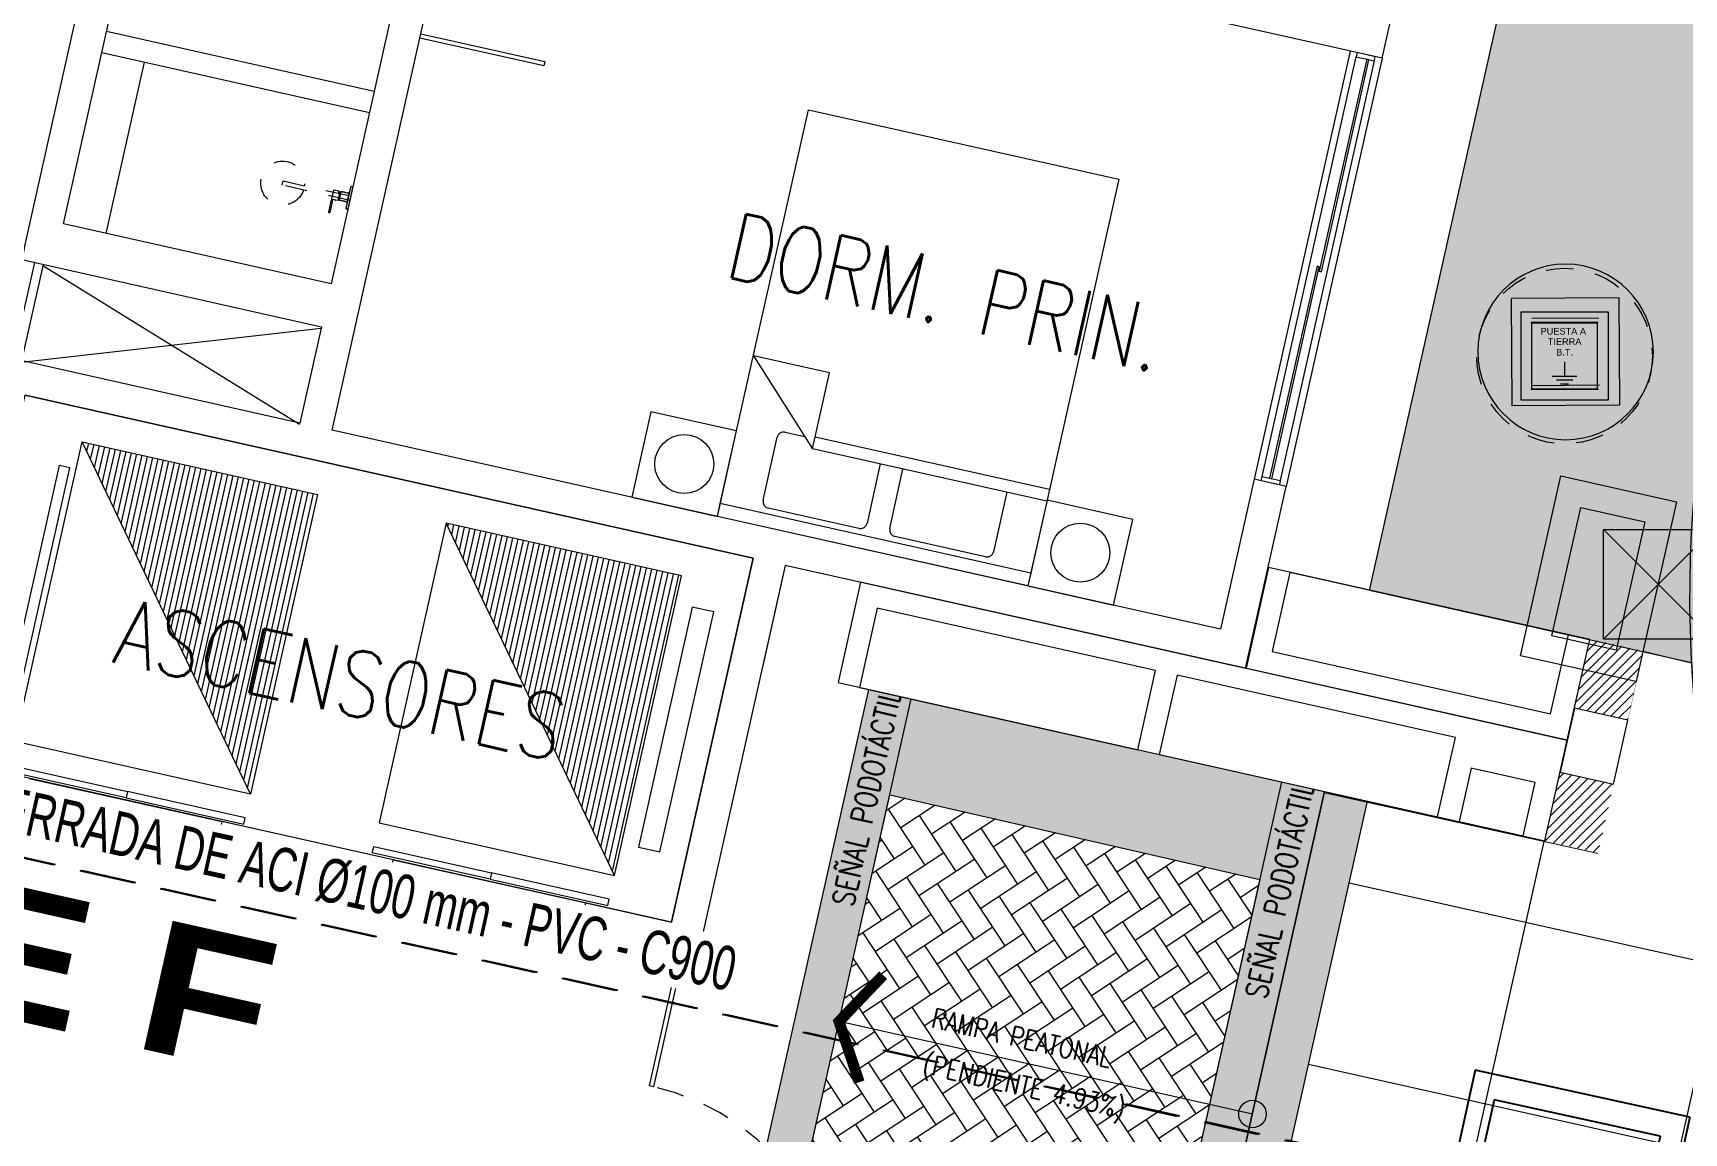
# Model space of a CAD drawing. Header units: millimetres. Extents: x 2471 to 2909, y 1327 to 1568.
# Drawn here: x 2629.57 to 2637.09, y 1487.29 to 1492.3 of the extents above; entities that cross this region are included whole.
import ezdxf
from ezdxf import colors
from ezdxf.entities.mleader import LeaderData, LeaderLine
from ezdxf.enums import TextEntityAlignment as Align
from ezdxf.math import Vec2, Vec3
from ezdxf.xclip import XClip

# ---------------------------------------------------------------- set-up
doc = ezdxf.new("R2010")
doc.units = ezdxf.units.MM
doc.header["$XCLIPFRAME"] = 2
doc.set_wipeout_variables(frame=1)
for name, pattern in [('ACAD_ISO03W100', [30, 12, -18]), ('ACAD_ISO07W100', [3, 0, -3]), ('DASHED2', [0.375, 0.25, -0.125]), ('HIDDEN', [0.375, 0.25, -0.125]), ('HIDDEN2', [0.1875, 0.125, -0.0625])]:
    doc.linetypes.add(name, pattern=pattern)
doc.layers.get('0').update_dxf_attribs({"color": 251, "lineweight": 9})
for name, color, linetype, lineweight in [('000 SOS 911 IE-Alarmas Contra Incendio', 100, 'CONTRA_FUEGO', 25), ('000 SOS 911 Membrete', 255, 'Continuous', 18), ('000 SOS 911 TEXTOS ACI', 7, 'Continuous', 9), ('000 SOS 911 TUB. ENTERRADA  ACI', 5, 'DASHED2', 25), ('000 SOS 911 TUBERIA', 30, 'Continuous', 20), ('A-01', 251, 'Continuous', 13), ('A-Adoquines', 251, 'Continuous', 13), ('A-ESTRUCTURA-HATCH', 251, 'Continuous', 13), ('A-HATCH', 251, 'Continuous', 13), ('A-LINEAS', 251, 'Continuous', 13), ('A-MOBILIARIO', 251, 'Continuous', 13), ('A-MURO BAJO', 251, 'Continuous', 13), ('A-MUROS', 251, 'Continuous', 13), ('A-PROYECCIONES', 251, 'HIDDEN', 13), ('A-SANITARIOS', 251, 'Continuous', 13), ('A_30_DispositivosElect', 251, 'Continuous', 13), ('A_30_TableroElect', 251, 'Continuous', 13), ('A_50_TextoAmbiente', 251, 'Continuous', 13), ('A_50_TextoIndicaciones', 251, 'Continuous', 13), ('A_50_TextoSubtitulos', 251, 'Continuous', 13), ('DLP_MOBILIARIO FIJO', 251, 'Continuous', 13), ('DLP_MURO BAJO', 251, 'Continuous', 13), ('DLP_VERDE', 251, 'Continuous', 13)]:
    doc.layers.add(name, color=color, linetype=linetype, lineweight=lineweight)
doc.styles.add('ARIAL', font='arial.ttf')
doc.styles.add('MtXpl_Arial_Narrow', font='ARIALN.TTF')
doc.styles.add('PIPE', font='ARIALN.TTF', dxfattribs={"width": 0.8})
doc.styles.add('R100-200', font='romans.shx', dxfattribs={"width": 0.8, "height": 0.3})
doc.styles.add('R140-200', font='ariblk.ttf', dxfattribs={"height": 0.5})
doc.styles.add('ROMANS', font='romans.shx', dxfattribs={"width": 0.8})
doc.styles.get("Standard").update_dxf_attribs({"font": 'arial.ttf'})
doc.styles.add('TXT_COTAS', font='romans.shx', dxfattribs={"width": 0.8})
doc.linetypes.add('CONTRA_FUEGO', pattern='A,0.9,-0.15,["ACI",Standard,S=0.08,R=0,X=-0.08,Y=-0.03],-0.2', length=1.25)
pattern_1 = [(45, (-227145.016997, -8188121.53163), (-0.02245064030267, 0.02245064030267), [])]

# ---------------------------------------------------------------- blocks, each defined once
blk = doc.blocks.new('*U329')
at = {"true_color": 0x636466}
h = blk.add_hatch(dxfattribs=at)
h.set_pattern_fill('HEX', color=251, scale=0.005)
h.set_pattern_definition([(0, (2.429665, 0), (0, 0.0274963), [0.015875, -0.03175]), (120, (2.429665, 0), (-0.0238125, -0.01374815), [0.015875, -0.03175]), (60, (2.44554, 0), (-0.0238125, 0.01374815), [0.015875, -0.03175])])
h.paths.add_polyline_path([(0, 0.2), (0, 0), (3.6297, 0), (3.6297, 0.2)])
at = {"layer": 'A-01'}
blk.add_lwpolyline([(0, 0.2), (0, 0), (3.6297, 0), (3.6297, 0.2)], close=True, dxfattribs=at)
at = {"layer": 'A_50_TextoIndicaciones', "insert": (3.0297, 0.1), "char_height": 0.1, "width": 1.200005, "attachment_point": 5, "style": 'TXT_COTAS'}
blk.add_mtext('\\pxsm1,qc,t16;SEÑAL PODOTÁCTIL', dxfattribs=at)
blk = doc.blocks.new('*U330')
at = {"true_color": 0x636466}
h = blk.add_hatch(dxfattribs=at)
h.set_pattern_fill('HEX', color=251, scale=0.005)
h.set_pattern_definition([(0, (2.42947, 0), (0, 0.0274963), [0.015875, -0.03175]), (120, (2.42947, 0), (-0.0238125, -0.01374815), [0.015875, -0.03175]), (60, (2.445345, 0), (-0.0238125, 0.01374815), [0.015875, -0.03175])])
h.paths.add_polyline_path([(0, 0.2), (0, 0), (3.6295, 0), (3.6295, 0.2)])
at = {"layer": 'A-01'}
blk.add_lwpolyline([(0, 0.2), (0, 0), (3.6295, 0), (3.6295, 0.2)], close=True, dxfattribs=at)
at = {"layer": 'A_50_TextoIndicaciones', "insert": (3.0295, 0.1), "char_height": 0.1, "width": 1.200005, "attachment_point": 5, "style": 'TXT_COTAS'}
blk.add_mtext('\\pxsm1,qc,t16;SEÑAL PODOTÁCTIL', dxfattribs=at)
blk = doc.blocks.new('TRAZO 2')
h = blk.add_hatch()
h.set_pattern_fill('AR-HBONE', color=8, scale=0.001, angle=78.37565)
h.set_pattern_definition([(123.37565, (35.34443, 173.15778), (-0.1407371, 0.02895151), [0.3048, -0.1016]), (213.37565, (35.28854, 173.24263), (-0.1407371, 0.02895151), [0.3048, -0.1016])])
h.paths.add_polyline_path([(63.6944, 142.2484), (65.38, 141.8613), (64.8058, 139.2962), (63.1188, 139.6775)])
at = {"layer": 'A-Adoquines'}
h = blk.add_hatch(color=9, dxfattribs=at)
h.dxf.hatch_style = 1
h.paths.add_polyline_path([(64.8058, 139.2962), (63.1189, 139.6776), (63.0249, 139.2581), (64.7126, 138.8802)])
h.paths.add_polyline_path([(65.5056, 142.422), (63.8179, 142.8001), (63.6944, 142.2483), (65.38, 141.8613)])
h.paths.add_polyline_path([(65.8964, 142.3334), (65.7007, 142.3792), (64.9078, 138.8363), (65.1036, 138.7924)])
at = {"color": 8}
for p, q in [((65.7877, 141.847), (67.6669, 141.4264)), ((68.307, 140.4121), (65.6019, 141.0176))]:
    blk.add_line(p, q, dxfattribs=at)
blk.add_lwpolyline([(63.6943, 142.2483), (65.38, 141.8613), (64.8058, 139.2962), (63.1189, 139.6776)], close=True)
for points in [[(65.9094, 138.6115), (66.676, 142.0343)], [(66.7957, 138.4133), (67.5458, 141.7513)]]:
    blk.add_lwpolyline(points, dxfattribs=at)
at = {"layer": 'A-Adoquines'}
for points in [[(63.8178, 142.8001), (65.7012, 142.3781), (64.9078, 138.8364), (63.0249, 139.2581)], [(65.8966, 142.3333), (65.7009, 142.3792), (64.9078, 138.8363), (65.1036, 138.7924)]]:
    blk.add_lwpolyline(points, close=True, dxfattribs=at)
at = {"layer": 'A-HATCH'}
blk.add_lwpolyline([(65.6745, 142.2588), (66.9205, 141.9821), (67.1264, 142.9013), (67.3485, 142.8495, 0.099711), (67.7331, 141.2778, 0.257304), (69.6096, 139.8671, 0.13775), (71.3236, 140.2015, 0.129174), (73.5221, 142.1857, 0.104349), (74.6844, 145.0037, 0.124556), (74.561, 147.5253, 0.208461), (73.2322, 149.1385, 0.052972), (72.7817, 149.2982), (67.5273, 150.5264), (68.8822, 156.5832), (69.81, 156.3753)], format="xyb", dxfattribs=at)
at = {"rotation": 77.38167198068747}
for name, p in [('*U329', (63.0249, 139.2581)), ('*U330', (64.9078, 138.8364))]:
    blk.add_blockref(name, p, dxfattribs=at)
blk = doc.blocks.new('EST P1')
at = {"layer": 'A-ESTRUCTURA-HATCH'}
h = blk.add_hatch(dxfattribs=at)
h.set_pattern_fill('ANSI31', color=256, scale=0.02)
h.set_pattern_definition([(45, (-226392.07709, -8188203.05961), (-0.04490128060535, 0.04490128060535), [])])
h.paths.add_polyline_path([(-3.61, 5.05), (-3.61, 4.85), (-44.785, 4.85), (-44.785, -0.15), (-46.99, -0.15), (-46.99, -11.15), (-3.61, -11.1501), (-3.61, -11.4001), (-47.24, -11.4001), (-47.24, 0.15), (-45.035, 0.15), (-45.035, 5.05)])
h.paths.add_polyline_path([(5.8757, 4.85), (5.8757, 5.05), (35.53, 5.05), (35.53, 4.85)])
h.paths.add_polyline_path([(47.915, 5.05), (35.58, 5.05), (35.58, 4.85), (47.915, 4.85)])
h.paths.add_polyline_path([(51.865, 4.85), (53.3757, 4.85), (53.3757, 5.05), (51.865, 5.05)])
edge = h.paths.add_edge_path()
edge.add_arc((63.3007, -0.15), 9.7, 360, 540)
edge.add_line((53.6007, -0.15), (53.8007, -0.15))
edge.add_arc((63.3007, -0.15), 9.5, 0.90471, 180, ccw=False)
edge.add_line((72.7995, 0), (70.3507, 0))
edge.add_line((70.3507, 0), (70.3507, -0.1499))
edge.add_line((70.3507, -0.1499), (73.0007, -0.15))
edge = h.paths.add_edge_path()
edge.add_arc((63.3007, -0.15), 3.3, 0.00085, 49.99468)
edge.add_line((65.4221, 2.3777), (65.4222, -0.15))
edge.add_line((65.4222, -0.15), (65.2722, -0.15))
edge.add_line((65.2722, -0.15), (65.2721, 2.4964))
edge.add_arc((63.3007, -0.15), 3.3, 53.31658, 179.99996)
edge.add_line((60.0007, -0.15), (59.8007, -0.15))
edge.add_arc((63.3007, -0.15), 3.5, 2.45736, 179.99993, ccw=False)
edge.add_line((66.7975, 0.0001), (69.4507, 0))
edge.add_line((69.4507, 0), (69.4507, -0.1499))
edge.add_line((69.4507, -0.1499), (66.6007, -0.1499))
h.paths.add_polyline_path([(-3.56, -11.15), (35.53, -11.15), (35.53, -11.4001), (-3.56, -11.4001)])
h.paths.add_polyline_path([(35.58, -11.1501), (71.88, -11.1501), (71.88, -11.4001), (35.58, -11.4)])
blk = doc.blocks.new('A$C47ad906b')
at = {"linetype": 'ACAD_ISO07W100'}
blk.add_blockref('EST P1', (27.0859, 53.6317), dxfattribs=at)
blk = doc.blocks.new('*U857')
for p, q in [((-0.2457, -0.0949), (-0.2457, 0.3957)), ((0.2449, 0.3957), (-0.2457, 0.3957)), ((0.2449, -0.0949), (0.2449, 0.3957)), ((-0.1537, -0.0029), (-0.1537, 0.3037)), ((0.1529, -0.0029), (0.1529, 0.3037)), ((0.2449, -0.0949), (-0.2457, -0.0949))]:
    blk.add_line(p, q)
at = {"linetype": 'HIDDEN', "ltscale": 12}
blk.add_circle((0, 0.1504), 0.4, dxfattribs=at)
at = {"ltscale": 0.035}
blk.add_circle((0, 0.1504), 0.4, dxfattribs=at)
blk = doc.blocks.new('A$Cbbd908d0')
at = {"layer": 'A_30_TableroElect'}
h = blk.add_hatch(dxfattribs=at)
h.set_pattern_fill('ANSI31', color=256, scale=0.01)
h.set_pattern_definition(pattern_1)
edge = h.paths.add_edge_path()
edge.add_line((23.2138, 57.6717), (23.4577, 57.6171))
edge.add_line((23.4577, 57.6171), (23.528, 57.9312))
edge.add_line((23.528, 57.9312), (23.2841, 57.9858))
edge.add_line((23.2841, 57.9858), (23.2138, 57.6717))
h = blk.add_hatch(dxfattribs=at)
h.set_pattern_fill('ANSI31', color=256, scale=0.01)
h.set_pattern_definition(pattern_1)
edge = h.paths.add_edge_path()
edge.add_line((23.0783, 57.0667), (23.3223, 57.012))
edge.add_line((23.3223, 57.012), (23.3922, 57.3243))
edge.add_line((23.3922, 57.3243), (23.1482, 57.3789))
edge.add_line((23.1482, 57.3789), (23.0783, 57.0667))
for p, q in [((19.9607, 58.2461), (19.858, 57.7875)), ((23.181, 57.5253), (19.9607, 58.2461)), ((21.8199, 58.3116), (21.7172, 57.8529)), ((23.2836, 57.9839), (21.8199, 58.3116)), ((21.9174, 58.2897), (21.8366, 57.9287)), ((23.1861, 58.0058), (21.9174, 58.2897)), ((20.0364, 58.1267), (19.9556, 57.7657)), ((21.305, 57.8427), (20.0364, 58.1267)), ((23.1052, 57.6447), (23.1861, 58.0058)), ((23.181, 57.5253), (23.2836, 57.9839)), ((21.8366, 57.9287), (23.1052, 57.6447)), ((19.858, 57.7875), (23.0783, 57.0667)), ((21.2242, 57.4817), (21.305, 57.8427)), ((21.4026, 57.8209), (21.3218, 57.4597)), ((22.6712, 57.5369), (21.4026, 57.8209)), ((21.7172, 57.8529), (23.181, 57.5253)), ((19.9556, 57.7657), (21.2242, 57.4817)), ((22.5904, 57.1758), (22.6712, 57.5369)), ((23.0783, 57.0667), (23.181, 57.5253)), ((21.3218, 57.4597), (22.5904, 57.1758)), ((22.7426, 57.3979), (22.688, 57.154)), ((23.0353, 57.3323), (22.7426, 57.3979)), ((22.9807, 57.0885), (23.0353, 57.3323)), ((22.688, 57.154), (22.9807, 57.0885))]:
    blk.add_line(p, q, dxfattribs=at)
blk.add_lwpolyline([(23.3922, 57.3243), (23.4577, 57.6171), (23.2137, 57.6717), (23.1482, 57.3789), (23.3922, 57.3243)], dxfattribs=at)
at = {"layer": 'A_30_TableroElect', "xscale": -1, "rotation": 90.35724673086504}
blk.add_blockref('*U857', (23.3238, 59.2957), dxfattribs=at)
blk = doc.blocks.new('ELECTRICAS')
at = {"color": 3}
blk.add_wipeout([(227588.5921, 8188180.1006), (227586.4943, 8188180.5713), (227586.3916, 8188180.1127), (227590.2011, 8188179.2583), (227590.403, 8188180.1793), (227588.6953, 8188180.5616)], dxfattribs=at).dxf.layer = 'A_30_TableroElect'
at = {"layer": 'A-MURO BAJO'}
blk.add_blockref('A$Cbbd908d0', (227566.8772, 8188122.2483), dxfattribs=at)
blk = doc.blocks.new('ducha marsano')
at = {"linetype": 'HIDDEN2', "ltscale": 0.5, "extrusion": (-4.9425e-10, -7.91123e-10, -1)}
for p, q in [((-0.01, 0), (0.01, 0)), ((0.01, 0), (0.01, -0.3155)), ((-0.0205, -0.08), (-0.0205, -0.0601)), ((-0.0155, -0.058), (-0.0157, -0.058)), ((-0.01, -0.3155), (-0.01, 0)), ((0.0225, -0.0515), (-0.0001, -0.0515)), ((0.0225, -0.0515), (0.0225, -0.0627)), ((0.0225, -0.0682), (0.0225, -0.077)), ((0.021, -0.0815), (-0.019, -0.0815)), ((0.025, -0.0815), (0.021, -0.0815)), ((0.0225, -0.077), (0.025, -0.077)), ((0.025, -0.077), (0.0771, -0.077)), ((0.0771, -0.0815), (0.025, -0.0815)), ((0.0771, -0.077), (0.0816, -0.077)), ((0.0816, -0.0815), (0.0771, -0.0815)), ((0.0816, -0.077), (0.082, -0.077)), ((0.082, -0.0815), (0.0816, -0.0815)), ((0.082, -0.077), (0.084, -0.077)), ((0.084, -0.0815), (0.082, -0.0815)), ((0.0855, -0.0785), (0.0855, -0.08)), ((0.01, -0.3155), (-0.01, -0.3155))]:
    blk.add_line(p, q, dxfattribs=at)
for centre, radius, start, end in [((-0.0004, -0.0462), 0.02, 323.95812, 354.92979), ((0.0004, -0.0462), 0.02, 185.07021, 195.2705), ((0.019, -0.08), 0.0015, 270, 360), ((-0.084, -0.0785), 0.0015, 90, 180), ((-0.084, -0.08), 0.0015, 180, 270), ((0, -0.3155), 0.1, 95.73917, 84.26083)]:
    blk.add_arc(centre, radius, start, end, dxfattribs=at)
at = {"linetype": 'HIDDEN2', "ltscale": 0.5, "extrusion": (-4.94252e-10, -7.91124e-10, -1)}
blk.add_ellipse((0, -0.0515), major_axis=(-0.0225, -0.0095), ratio=0.001448, start_param=0.425436, end_param=1.567366, dxfattribs=at)
at = {"linetype": 'HIDDEN2', "ltscale": 0.5}
for points, degree in [([(-0.0305, 0), (0, 0), (0.0305, 0)], 2), ([(0.0305, 0), (0.0415, 0), (0.0525, 0)], 2), ([(0.0525, 0), (0.0525, -0.0038), (0.0525, -0.0075)], 2), ([(-0.0525, 0), (-0.0525, -0.0038), (-0.0525, -0.0075)], 2), ([(-0.0525, 0), (-0.0415, 0), (-0.0305, 0)], 2), ([(-0.0525, -0.0075), (-0.0525, -0.0075), (-0.0525, -0.0075)], 2), ([(0.0305, -0.008), (0, -0.008), (-0.0305, -0.008)], 2), ([(-0.0215, -0.008), (-0.0215, -0.0093), (-0.0215, -0.0105)], 2), ([(-0.021, -0.011), (-0.007, -0.011), (0.007, -0.011), (0.021, -0.011)], 3), ([(-0.02, -0.011), (-0.02, -0.0294), (-0.02, -0.0477)], 2), ([(-0.0197, -0.048), (0, -0.048), (0.0197, -0.048)], 2), ([(0.02, -0.011), (0.02, -0.0294), (0.02, -0.0477)], 2), ([(0.0215, -0.008), (0.0215, -0.0093), (0.0215, -0.0105)], 2)]:
    blk.add_open_spline(points, degree=degree, dxfattribs=at)
for points, weights in [([(-0.0525, -0.0075), (-0.0525, -0.0075), (-0.0525, -0.0075)], [1, 0.990847086912, 0.982266230892]), ([(-0.052, -0.008), (-0.0525, -0.008), (-0.0525, -0.0075)], [1, 0.707106781193, 1]), ([(-0.0215, -0.0105), (-0.0215, -0.011), (-0.021, -0.011)], [1, 0.70710678154, 1]), ([(-0.02, -0.0477), (-0.02, -0.048), (-0.0197, -0.048)], [1, 0.707106780138, 1]), ([(0.02, -0.0477), (0.02, -0.048), (0.0197, -0.048)], [1, 0.707106779703, 1]), ([(0.0211, -0.011), (0.0211, -0.011), (0.021, -0.011)], [1, 0.992411795776, 1]), ([(0.052, -0.008), (0.0521, -0.008), (0.0521, -0.008)], [1, 0.992411795771, 1])]:
    blk.add_rational_spline(points, weights, degree=2, dxfattribs=at)
for points, knots in [([(-0.0305, -0.008), (-0.0332, -0.008), (-0.0374, -0.008), (-0.0424, -0.008), (-0.0458, -0.008), (-0.0486, -0.008), (-0.0512, -0.008), (-0.052, -0.008), (-0.052, -0.008)], [0, 0, 0, 0, 8.104572, 12.495263, 16.885954, 21.276645, 25.667336, 33.771908, 33.771908, 33.771908, 33.771908]), ([(0.0225, -0.0682), (0.0225, -0.0682), (0.0225, -0.0682), (0.0225, -0.0679), (0.0224, -0.0677), (0.0224, -0.0672), (0.0224, -0.0669), (0.0223, -0.0662), (0.0223, -0.0658), (0.0223, -0.0652), (0.0223, -0.0648), (0.0224, -0.0641), (0.0224, -0.0638), (0.0224, -0.0633), (0.0225, -0.0631), (0.0225, -0.0628), (0.0225, -0.0627), (0.0225, -0.0627)], [0.4148436, 0.4148436, 0.4148436, 0.4148436, 0.5185541, 0.5185541, 0.6222645, 0.6222645, 0.7259759, 0.7259759, 0.8296873, 0.8296873, 0.9333987, 0.9333987, 1.03711, 1.03711, 1.1408205, 1.1408205, 1.2445309, 1.2445309, 1.2445309, 1.2445309]), ([(0.052, -0.008), (0.052, -0.008), (0.0512, -0.008), (0.0486, -0.008), (0.0458, -0.008), (0.0424, -0.008), (0.0374, -0.008), (0.0332, -0.008), (0.0305, -0.008)], [0, 0, 0, 0, 8.104572, 12.495263, 16.885954, 21.276645, 25.667336, 33.771908, 33.771908, 33.771908, 33.771908])]:
    blk.add_open_spline(points, degree=3, knots=knots, dxfattribs=at)
for points, weights, degree, knots in [([(0.0211, -0.011), (0.0211, -0.011), (0.0211, -0.011), (0.0211, -0.011), (0.0214, -0.0109), (0.0215, -0.0107), (0.0215, -0.0105)], [0.918641037743, 0.918640949346, 0.918640860949, 0.918640772552, 0.789223156395, 0.789223156395, 0.918640772552], 3, [0.1238988, 0.1238988, 0.1238988, 0.1238988, 0.1238993, 0.1238993, 0.1238993, 0.78603, 0.78603, 0.78603, 0.78603]), ([(0.0521, -0.008), (0.0521, -0.008), (0.0521, -0.008), (0.0525, -0.0079), (0.0525, -0.0075)], [0.918641037749, 0.918640905153, 0.918640772558, 0.724517853988, 0.918640772558], 2, [0.1238988, 0.1238988, 0.1238988, 0.1238993, 0.1238993, 0.7860311, 0.7860311, 0.7860311])]:
    blk.add_rational_spline(points, weights, degree=degree, knots=knots, dxfattribs=at)
blk = doc.blocks.new('MV_120')
at = {"color": 7}
for p, q in [((-0.155, 0), (-0.045, 0)), ((-0.1, 0.055), (-0.1, -0.055))]:
    blk.add_line(p, q, dxfattribs=at)
blk.add_lwpolyline([(-0.09, 1.0995), (-0.09, -0.0995, -0.050126), (-0.11, -0.0995), (-0.11, 1.0995, -0.050126), (-0.09, 1.0995, 1.105542)], format="xyb")
blk.add_circle((-0.1, 0), 0.005, dxfattribs=at)
at = {"color": 7, "linetype": 'HIDDEN', "ltscale": 0.5}
blk.add_arc((-0.1, 0), 1.1, 90, 180, dxfattribs=at)
at = {"color": 8, "linetype": 'ACAD_ISO03W100', "ltscale": 0.0025}
blk.add_arc((-0.1, 0), 0.1, 275.73917, 0, dxfattribs=at)
blk = doc.blocks.new('CAMA 2PLAZAS C_VELADOR')
at = {"layer": 'A-MOBILIARIO'}
for p, q in [((-1.8499, 0), (-0.3999, 0)), ((-1.8499, -0.06), (-1.8499, 0)), ((-0.3999, 0), (-0.3999, -0.06))]:
    blk.add_line(p, q, dxfattribs=at)
at = {"layer": 'A-MOBILIARIO', "linetype": 'Continuous'}
for p, q in [((-1.8499, -0.06), (-0.3999, -0.06)), ((-1.8499, -1.9), (-1.8499, -0.06)), ((-0.3999, -0.06), (-0.3999, -1.9)), ((-1.6633, -0.3958), (-1.6633, -0.1184)), ((-1.6327, -0.0878), (-1.2086, -0.0878)), ((-1.1779, -0.1184), (-1.1779, -0.3958)), ((-1.0719, -0.3958), (-1.0719, -0.1184)), ((-1.0413, -0.0878), (-0.6172, -0.0878)), ((-0.5866, -0.1184), (-0.5866, -0.4118)), ((-1.8499, -0.396), (-0.7546, -0.396)), ((-0.3999, -0.7507), (-0.7546, -0.396)), ((-0.7546, -0.396), (-0.7546, -0.7507)), ((-0.6172, -0.4424), (-0.7082, -0.4424)), ((-0.7546, -0.452), (-1.8499, -0.452)), ((-0.7546, -0.7507), (-0.3999, -0.7507)), ((-0.3999, -1.9), (-1.8499, -1.9))]:
    blk.add_line(p, q, dxfattribs=at)
at = {"layer": 'A-MOBILIARIO'}
for points in [[(-2.2499, -0.4), (-1.8499, -0.4), (-1.8499, 0), (-2.2499, 0)], [(-0.4, -0.4), (0, -0.4), (0, 0), (-0.4, 0)]]:
    blk.add_lwpolyline(points, close=True, dxfattribs=at)
for centre in [(-2.0499, -0.2), (-0.2, -0.2)]:
    blk.add_circle(centre, 0.1344, dxfattribs=at)
at = {"layer": 'A-MOBILIARIO', "linetype": 'Continuous'}
for centre, start, end in [((-1.6327, -0.1184), 90, 180), ((-1.2086, -0.1184), 0, 90), ((-1.0413, -0.1184), 90, 180), ((-0.6172, -0.1184), 0, 90), ((-0.6172, -0.4118), 270, 0)]:
    blk.add_arc(centre, 0.0306, start, end, dxfattribs=at)
blk = doc.blocks.new('TF_P1')
h = blk.add_hatch()
h.set_pattern_fill('_U', color=8, scale=0.025, angle=360, style=0, pattern_type=0)
h.set_pattern_definition([(1e-07, (54.049875, -126.000315), (-4e-11, 0.025), [])])
h.paths.add_polyline_path([(24.6, 7.975), (23.2, 6.875), (23.2, 7.975)])
h = blk.add_hatch()
h.set_pattern_fill('_U', color=8, scale=0.025, angle=180.00018, style=0, pattern_type=0)
h.set_pattern_definition([(180.000175, (-30.850255, 132.275157), (7.64e-08, -0.025), [])])
h.paths.add_polyline_path([(24.6, 6.275), (23.2, 5.175), (23.2, 6.275)])
at = {"color": 8}
for p, q in [((25.5, 8.36), (24.9, 8.36)), ((25.5, 8.36), (25.5, 8.34)), ((25.5, 8.34), (24.9, 8.34)), ((24.6, 7.975), (23.2, 6.875, 0)), ((24.6, 6.275), (23.2, 5.175, 0))]:
    blk.add_line(p, q, dxfattribs=at)
at = {"color": 8, "elevation": 0}
for points in [[(23.3281, 8.053), (24.4496, 8.053), (24.4496, 8.1533), (23.3281, 8.1533)], [(23.2, 6.875), (24.6, 6.875), (24.6, 7.975), (23.2, 7.975)], [(23.2, 6.275), (24.6, 6.275), (24.6, 5.175), (23.2, 5.175)], [(23.3281, 5.097), (24.4496, 5.097), (24.4496, 5.1467), (23.3281, 5.1467)]]:
    blk.add_lwpolyline(points, close=True, dxfattribs=at)
at = {"layer": 'A-LINEAS', "color": 8}
for p, q in [((22.9075, 6.125, 0), (22.4575, 4.825, 0)), ((22.9075, 4.825, 0), (22.4575, 6.125, 0)), ((22.25, 5.075), (21.45, 5.075))]:
    blk.add_line(p, q, dxfattribs=at)
at = {"layer": 'A-MOBILIARIO', "color": 8}
blk.add_line((22.45, 4.785, 0), (22.9, 4.785, 0), dxfattribs=at)
at = {"layer": 'A-MOBILIARIO', "color": 8, "elevation": 0}
for points in [[(24.74, 7.425), (24.74, 7.975), (24.71, 7.975), (24.71, 7.425)], [(24.74, 7.425), (24.74, 6.875), (24.71, 6.875), (24.71, 7.425)], [(24.74, 5.725), (24.74, 6.275), (24.71, 6.275), (24.71, 5.725)], [(24.74, 5.725), (24.74, 5.175), (24.71, 5.175), (24.71, 5.725)]]:
    blk.add_lwpolyline(points, close=True, dxfattribs=at)
at = {"layer": 'A-MUROS', "color": 8}
for p, q in [((20.2, 10.575), (18.85, 10.575)), ((20.2, 10.575), (20.2, 7.175)), ((23.05, 10.575), (23.05, 8.425)), ((23.05, 8.425), (24.9, 8.425)), ((24.9, 8.425), (24.9, 7.875)), ((24.75, 8.275), (23.05, 8.275)), ((23.05, 8.275), (23.05, 4.875)), ((24.75, 7.875), (24.75, 8.275)), ((24.9, 7.875), (24.75, 7.875)), ((24.9, 6.975), (24.75, 6.975)), ((24.75, 6.975), (24.75, 6.175)), ((24.9, 6.175), (24.9, 6.975)), ((24.75, 6.175), (24.9, 6.175)), ((20.6, 6.125), (22.25, 6.125)), ((22.25, 6.125), (22.25, 4.875)), ((22.25, 4.875), (19.85, 4.875)), ((22.45, 4.725), (13.05, 4.725))]:
    blk.add_line(p, q, dxfattribs=at)
at = {"layer": 'A-MUROS', "color": 8, "elevation": 0}
for points in [[(23.05, 10.575), (22.2, 10.575), (22.2, 10.425), (22.9, 10.425), (22.9, 6.275), (20.6, 6.275)], [(22.4, 4.725), (22.45, 4.725), (22.4502, 6.125), (22.9, 6.1249), (22.9, 4.725)]]:
    blk.add_lwpolyline(points, dxfattribs=at)
at = {"layer": 'DLP_MOBILIARIO FIJO', "color": 8}
for p, q in [((20.22, 10.5425, 0), (22.18, 10.5425, 0)), ((22.18, 10.4575, 0), (20.22, 10.4575, 0))]:
    blk.add_line(p, q, dxfattribs=at)
at = {"layer": 'DLP_MOBILIARIO FIJO', "color": 8, "elevation": 0}
for points in [[(20.2, 10.4575), (20.22, 10.4575), (20.22, 10.5425), (20.2, 10.5425)], [(22.2, 10.4575), (22.18, 10.4575), (22.18, 10.5425), (22.2, 10.5425)], [(21.21, 10.5175), (20.22, 10.5175), (20.22, 10.5075), (21.21, 10.5075)], [(21.19, 10.4925), (22.18, 10.4925), (22.18, 10.5025), (21.19, 10.5025)], [(21.0686, 6.275), (21.0486, 6.275), (21.0486, 6.855), (21.0686, 6.855)]]:
    blk.add_lwpolyline(points, close=True, dxfattribs=at)
at = {"layer": 'DLP_MURO BAJO', "color": 8}
for p, q in [((20.2, 10.575), (22.2, 10.575)), ((20.2, 10.425), (22.2, 10.425)), ((24.75, 6.975, 0), (24.75, 7.875, 0)), ((24.75, 5.275, 0), (24.75, 6.175, 0)), ((21.35, 4.875), (21.35, 6.125)), ((21.45, 4.875), (21.45, 6.125)), ((22.45, 4.825, 0), (22.9, 4.825, 0))]:
    blk.add_line(p, q, dxfattribs=at)
at = {"color": 8}
blk.add_blockref('MV_120', (26.7, 8.35), dxfattribs=at)
at = {"layer": 'A-MOBILIARIO', "color": 8, "extrusion": (4.49068e-08, 3.60286e-08, -1), "xscale": -1, "zscale": -1, "rotation": 90}
blk.add_blockref('CAMA 2PLAZAS C_VELADOR', (-22.9, 7.6751, 0), dxfattribs=at)
at = {"layer": 'A-SANITARIOS', "color": 8, "extrusion": (-4.9425e-10, -7.91123e-10, -1), "xscale": -1, "rotation": 359.9999992996426}
blk.add_blockref('ducha marsano', (-21.85, 6.125, 0), dxfattribs=at)
blk = doc.blocks.new('A$C4760cff2')
at = {"layer": 'A_50_TextoAmbiente', "style": 'R100-200', "width": 0.8}
for s, rotation, p in [('DORM. PRIN.', 347.38086, (16.9998, 25.9374)), ('ASCENSORES', 347.3825, (14.2097, 24.1794))]:
    blk.add_text(s, height=0.3, rotation=rotation, dxfattribs=at).set_placement(p)
at = {"layer": 'A_50_TextoSubtitulos', "color": 1, "style": 'R140-200'}
blk.add_text('TORRE F', height=0.6, rotation=347.38173, dxfattribs=at).set_placement((10.761, 23.22))
blk = doc.blocks.new('spat1')
at = {"layer": 'A_30_TableroElect'}
for p, q in [((0.1526, 0.1544), (-0.154, 0.153)), ((0, -0.0261), (0, -0.0916)), ((-0.0562, -0.0916), (0.0562, -0.0916)), ((-0.0371, -0.1089), (0.0371, -0.1089)), ((-0.018, -0.1261), (0.018, -0.1261)), ((0.154, -0.1522), (-0.1526, -0.1536))]:
    blk.add_line(p, q, dxfattribs=at)
for points in [[(-0.2, -0.2), (0.2, -0.2), (0.2, 0.2), (-0.2, 0.2)], [(-0.15, -0.15), (0.15, -0.15), (0.15, 0.15), (-0.15, 0.15)]]:
    blk.add_lwpolyline(points, close=True, dxfattribs=at)
at = {"layer": 'A_30_TableroElect', "linetype": 'HIDDEN', "ltscale": 0.5}
blk.add_circle((0, 0), 0.4, dxfattribs=at)
at = {"layer": 'A_30_TableroElect', "style": 'ARIAL'}
for s, p in [('PUESTA A ', (0, 0.113)), ('TIERRA', (0, 0.0659)), ('B.T.', (0, 0.0175))]:
    blk.add_text(s, height=0.03, dxfattribs=at).set_placement(p, align=Align.MIDDLE_CENTER)
blk = doc.blocks.new('IE_pozo de luz-27.03.2025')
at = {"layer": 'A_30_TableroElect'}
blk.add_blockref('spat1', (-31.4051, -15.4071), dxfattribs=at)
blk = doc.blocks.new('cajas drenaje pluvial')
at = {"elevation": 0}
for points in [[(-24.124, 81.3337), (-23.5971, 81.2157), (-23.7806, 80.396), (-24.3075, 80.514)], [(-24.0332, 81.1904), (-23.7404, 81.1248), (-23.8715, 80.5393), (-24.1642, 80.6049)]]:
    blk.add_lwpolyline(points, close=True, dxfattribs=at)
blk = doc.blocks.new('01')
at = {"layer": '000 SOS 911 IE-Alarmas Contra Incendio', "color": 6, "linetype": 'Continuous'}
for p, q in [((763.4152, -217.109), (762.974, -217.109)), ((762.974, -217.109), (762.974, -217.5502)), ((763.4152, -217.109), (763.4152, -217.5502)), ((763.3652, -217.159), (763.024, -217.159)), ((763.024, -217.159), (763.024, -217.5002)), ((763.3652, -217.159), (763.3652, -217.5002)), ((763.3652, -217.5002), (763.024, -217.5002)), ((763.4152, -217.5502), (762.974, -217.5502))]:
    blk.add_line(p, q, dxfattribs=at)
at = {"layer": '000 SOS 911 IE-Alarmas Contra Incendio', "color": 6, "linetype": 'Continuous', "style": 'MtXpl_Arial_Narrow'}
blk.add_text('BZ', height=0.16344, dxfattribs=at).set_placement((763.4547, -217.5521))
blk = doc.blocks.new('CAJA CDA  125')
at = {"layer": 'A_30_DispositivosElect'}
for p, q in [((0.25, 0.5), (-0.25, 0)), ((-0.25, 0.5), (0.25, 0))]:
    blk.add_line(p, q, dxfattribs=at)
blk.add_lwpolyline([(-0.25, 0.5), (0.25, 0.5), (0.25, 0), (-0.25, 0)], close=True, dxfattribs=at)

msp = doc.modelspace()

# ---------------------------------------------------------------- linework, layer by layer
at = {"layer": '000 SOS 911 TUB. ENTERRADA  ACI', "elevation": 0}
msp.add_lwpolyline([(2625.0261, 1489.5525), (2635.8504, 1487.1293)], dxfattribs=at)
at = {"layer": '000 SOS 911 TUBERIA', "color": 251, "elevation": 0}
msp.add_lwpolyline([(2629.5333, 1490.6536), (2632.8512, 1489.9108), (2632.4798, 1488.2519), (2629.1619, 1488.9946), (2629.5333, 1490.6536)], dxfattribs=at)

# ---------------------------------------------------------------- block references
at = {"rotation": 0.008731308866726288}
msp.add_blockref('TRAZO 2', (2569.8017, 1346.5747, 0), dxfattribs=at)

# ---------------------------------------------------------------- next in the draw order: block references
at = {"linetype": 'ACAD_ISO07W100'}
ref = msp.add_blockref('A$C47ad906b', (2601.7285, 1500.8349, 0), dxfattribs=dict(at, rotation=257.382711444673))
XClip(ref).set_block_clipping_path([(-32.7771099955, 2.2226421868), (98.966152451, 2.2311685525), (98.9658266148, 7.2312249728), (99.7946497677, 7.2312789899), (100.0860832045, 13.4814635285), (100.1766123548, 17.3149815146), (100.3267845167, 20.5304395065), (97.1711962195, 20.6773210117), (93.5338054346, 23.2807166483), (85.4122358067, 23.2798339301), (85.4121779315, 21.8087508774), (84.8685753467, 21.4595517737), (84.2744105561, 21.0140181032), (83.7236675164, 20.5315185136), (83.2217984032, 20.020823719), (82.9119482925, 19.6642585539), (82.6902667088, 19.3857521464), (82.4208442196, 19.0171344008), (81.5253252406, 21.681570397), (-19.0374325849, 21.6816708043), (-22.9522799095, 17.2482101666), (-26.3217196958, 13.732875739), (-31.4099124894, 12.2080788992), (-35.6628028844, 13.1383932107)])

# ---------------------------------------------------------------- next in the draw order: block references
at = {"layer": 'A_30_TableroElect'}
msp.add_blockref('ELECTRICAS', (-224953.4965, -8186690.6922, 0), dxfattribs=at)

# ---------------------------------------------------------------- next in the draw order: block references
at = {"color": 251, "rotation": 257.381886132596}
msp.add_blockref('TF_P1', (2629.8114, 1514.2118, 0), dxfattribs=at)

# ---------------------------------------------------------------- next in the draw order: hatches: boundary and pattern name
at = {"layer": 'A-PROYECCIONES', "linetype": 'Continuous'}
h = msp.add_hatch(color=256, dxfattribs=at)
h.dxf.hatch_style = 1
edge = h.paths.add_edge_path()
edge.add_arc((2635.1269, 1487.3774), 0.0625, 0, 360)
at = {"layer": 'DLP_VERDE'}
h = msp.add_hatch(dxfattribs=at)
h.set_pattern_fill('AR-SAND', color=256, scale=0.0035, angle=215)
h.set_pattern_definition([(252.5, (2626.45104, 1388.43235), (0.1028379, -0.13710426), [0, -0.135128, 0, -0.15113, 0, -0.1444625]), (222.5, (2626.45104, 1388.43235), (0.01502412, -0.29575865), [0, -0.072898, 0, -0.121793, 0, -0.0466725]), (182.5, (2626.54062, 1388.49507), (-0.22649154, -0.15920515), [0, -0.04445, 0, -0.16002, 0, -0.208915]), (172.5, (2626.54062, 1388.49507), (-0.17416064, -0.21719985), [0, -0.022225, 0, -0.104902, 0, -0.120015])])
edge = h.paths.add_edge_path()
edge.add_ellipse((2643.2727, 1489.7849), major_axis=(-4.9175, 3.9859), ratio=0.941362, start_angle=313.95402, end_angle=403.92078, ccw=False)
edge.add_line((2642.5607, 1495.8839), (2637.2954, 1497.0625))
edge.add_line((2637.2954, 1497.0625), (2635.6604, 1489.7631))
edge.add_line((2635.6604, 1489.7631), (2637.1285, 1489.4345))
edge.add_line((2637.1285, 1489.4345), (2637.1279, 1489.4448))

# ---------------------------------------------------------------- next in the draw order: linework, layer by layer
at = {"layer": '000 SOS 911 TUB. ENTERRADA  ACI', "elevation": 2.3013}
msp.add_lwpolyline([(2636.2597, 1487.0395), (2625.0261, 1489.5525), (2624.7299, 1488.1934)], dxfattribs=at)
at = {"layer": 'A-MURO BAJO', "ltscale": 0.5, "elevation": 0}
msp.add_lwpolyline([(2637.1285, 1489.4345), (2635.6604, 1489.7631), (2637.2954, 1497.0625)], dxfattribs=at)
at = {"layer": 'A-MURO BAJO', "ltscale": 0.5}
msp.add_ellipse((2640.8412, 1491.1958, 0), major_axis=(2.17, 4.5286), ratio=0.667469, start_param=0.142256, end_param=3.271568, dxfattribs=at)
at = {"layer": 'A-PROYECCIONES', "linetype": 'Continuous'}
msp.add_line((2635.1269, 1487.3774, 0), (2633.2431, 1487.7989, 0), dxfattribs=at)
at = {"layer": 'A-PROYECCIONES', "color": 8, "linetype": 'Continuous', "const_width": 0.05, "elevation": 0}
msp.add_lwpolyline([(2633.4441, 1488.0101), (2633.2431, 1487.7989), (2633.3349, 1487.5222)], dxfattribs=at)
at = {"layer": 'A-PROYECCIONES', "linetype": 'Continuous'}
msp.add_circle((2635.1269, 1487.3774, 0), 0.0625, dxfattribs=at)

# ---------------------------------------------------------------- next in the draw order: block references
for name, p in [('A$C4760cff2', (2615.7147, 1465.2582, 0)), ('cajas drenaje pluvial', (2660.6562, 1408.9521)), ('IE_pozo de luz-27.03.2025', (2667.9547, 1506.2391, 0))]:
    msp.add_blockref(name, p)
at = {"layer": '000 SOS 911 Membrete', "color": 1, "linetype": 'Continuous', "xscale": 2.269662975122644, "yscale": 2.269662975122644, "zscale": 2.269662975122644, "rotation": 347.6491446555594}
msp.add_blockref('01', (1049.9269, 2339.3421, 2.3013), dxfattribs=at)
at = {"layer": 'A_30_DispositivosElect'}
msp.add_blockref('CAJA CDA  125', (2636.977, 1489.5418, 0), dxfattribs=at)

# ---------------------------------------------------------------- next in the draw order: texts
at = {"layer": 'A_50_TextoIndicaciones', "style": 'ROMANS', "width": 0.8}
for s, p in [('RAMPA PEATONAL', (2633.6581, 1487.7728, 0)), ('(PENDIENTE 4.93%%%)', (2633.6178, 1487.5654, 0))]:
    msp.add_text(s, height=0.09, rotation=347.23148, dxfattribs=at).set_placement(p)

# ---------------------------------------------------------------- next in the draw order: texts
at = {"layer": '000 SOS 911 TEXTOS ACI', "insert": (2628.2671, 1489.1357, 2.3013), "char_height": 0.2, "attachment_point": 1, "rotation": 347.48113, "style": 'PIPE', "bg_fill": 3, "box_fill_scale": 1.2, "bg_fill_color": 256, "bg_fill_transparency": 0}
msp.add_mtext_dynamic_manual_height_columns('TUBERÍA ENTERRADA DE ACI %%C100 mm - PVC - C900', width=4.761762, gutter_width=0.75, heights=[0], dxfattribs=at)

# ---------------------------------------------------------------- next in the draw order: leaders
at = {"layer": '000 SOS 911 TEXTOS ACI'}
ml = msp.add_multileader_mtext('Standard', dxfattribs=at)
ml.set_content('TRANSICION DE C900-ACERO SCHD40', color=256, style='PIPE')
ml.set_leader_properties(color=7)
ml.build(insert=Vec2(0, 0))
ml.multileader.update_dxf_attribs({"text_left_attachment_type": 2, "text_right_attachment_type": 2, "dogleg_length": 0.1461, "arrow_head_size": 0.15})
ctx = ml.context
ctx.base_point, ctx.char_height, ctx.arrow_head_size, ctx.landing_gap_size, ctx.plane_origin = Vec3(2627.3565, 1486.4567, 0), 0.25, 0.15, 0.15, Vec3(2627.279, 1487.4477, 0)
ctx.left_attachment, ctx.right_attachment = 2, 2
notes = []
notes.append((ctx, [(0, (1, 1, 0), (2627.2104, 1486.4567, 0), (1, 0), 0.1461, [(0, [(2627.2257, 1487.5174, 0)], 0, [])])]))
ctx.mtext.insert, ctx.mtext.width, ctx.mtext.defined_height, ctx.mtext.flow_direction = Vec3(2627.5065, 1486.7966, 0), 2.797029, 0.2609, 5
ctx.mtext.has_bg_fill, ctx.mtext.bg_color, ctx.mtext.bg_scale_factor, ctx.mtext.bg_transparency, ctx.mtext.use_window_bg_color = 1, -1027028792, 1.5, 0, 1
for ctx, leaders in notes:
    for number, flags, end, landing, length, lines in leaders:
        leader = LeaderData()
        leader.index, (leader.has_last_leader_line, leader.has_dogleg_vector, leader.attachment_direction) = number, flags
        leader.last_leader_point, leader.dogleg_vector, leader.dogleg_length = Vec3(end), Vec3(landing), length
        for number, points, colour, breaks in lines:
            line = LeaderLine()
            line.index, line.vertices, line.color, line.breaks = number, Vec3.list(points), colors.encode_raw_color(colour), breaks
            leader.lines.append(line)
        ctx.leaders.append(leader)

doc.saveas('drawing.dxf')
